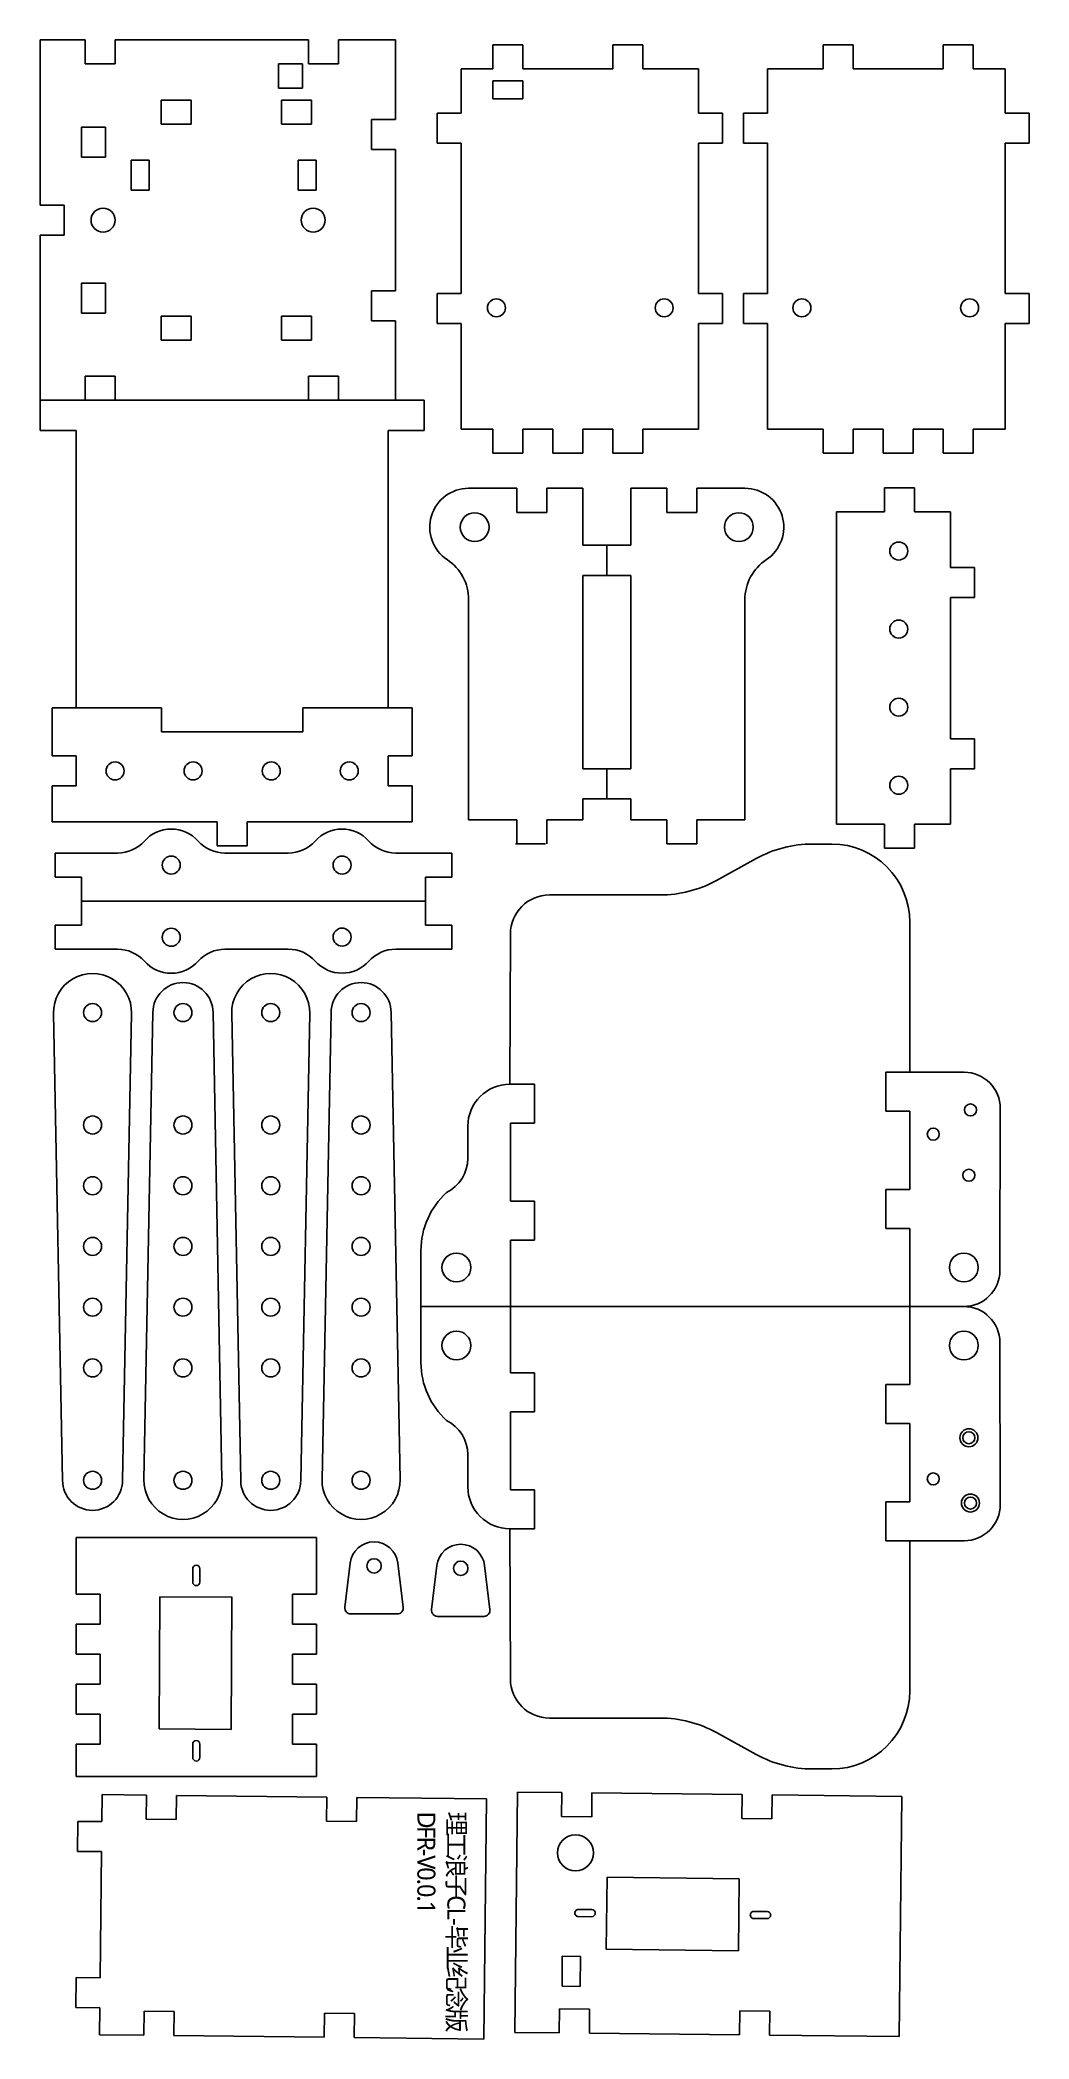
# Model space of a CAD drawing. Extents: x 335 to 500, y -28 to 305.
import ezdxf

# ---------------------------------------------------------------- set-up
doc = ezdxf.new("R2010")
doc.units = 0
doc.layers.add('Thin', color=4, linetype='Continuous', lineweight=25)
doc.styles.get("Standard").update_dxf_attribs({"font": 'txt.shx', "bigfont": 'gbcbig.shx'})

msp = doc.modelspace()

# ---------------------------------------------------------------- linework, layer by layer
at = {"color": 3}
for p, q in [((379.02, 300.73), (375.02, 300.73)), ((375.02, 300.73), (375.02, 296.73)), ((379.02, 296.73), (379.02, 300.73)), ((375.02, 296.73), (379.02, 296.73)), ((410.72, 294.93), (415.72, 294.93)), ((360.75, 47.97), (360.75, 50.17)), ((361.95, 50.17), (361.95, 47.97)), ((360.75, 18.77), (360.75, 20.97)), ((361.95, 20.97), (361.95, 18.77)), ((424.99, -6.54), (427.19, -6.55)), ((427.19, -7.75), (424.99, -7.74)), ((456.38, -8.07), (454.18, -8.06)), ((454.19, -6.86), (456.39, -6.87)), ((422.27, -19.34), (422.3, -14.34)), ((422.3, -14.34), (425.3, -14.36)), ((425.3, -14.36), (425.27, -19.36)), ((422.27, -19.34), (425.27, -19.36))]:
    msp.add_line(p, q, dxfattribs=at)
at = {"color": 4}
for p, q in [((475.94, 230.14), (480.94, 230.14)), ((364.82, 170.53), (369.82, 170.53)), ((475.94, 170.14), (480.94, 170.14)), ((386.09, 43.78), (386.98, 51.14)), ((395.82, 43.78), (394.92, 51.14)), ((400.53, 43.38), (401.42, 50.74)), ((410.25, 43.38), (409.36, 50.74)), ((387.08, 42.66), (394.82, 42.66)), ((401.52, 42.26), (409.26, 42.26))]:
    msp.add_line(p, q, dxfattribs=at)
at = {"color": 5}
msp.add_line((413.66, 104.87), (413.66, 82.83), dxfattribs=at)
at = {"color": 3}
for centre, radius in [((345.82, 274.73), 2), ((380.82, 274.73), 2), ((490.27, 126.58), 1), ((484.08, 122.55), 1), ((490, 115.7), 1), ((490, 72), 1), ((484.08, 65.15), 1), ((490.27, 61.13), 1), ((390.95, 50.66), 1.2), ((405.39, 50.26), 1.2)]:
    msp.add_circle(centre, radius, dxfattribs=at)
at = {"color": 4}
for centre, radius, start, end in [((390.95, 50.66), 4, 6.9181, 173.0819), ((405.39, 50.26), 4, 6.9181, 173.0819), ((387.08, 43.66), 1, 173.0819, 270), ((394.82, 43.66), 1, 270, 6.9181), ((401.52, 43.26), 1, 173.0819, 270), ((409.26, 43.26), 1, 270, 6.9181)]:
    msp.add_arc(centre, radius, start, end, dxfattribs=at)
at = {"color": 3}
for centre, start, end in [((361.35, 50.17), 0, 180), ((361.35, 47.97), 180, 0), ((361.35, 20.97), 0, 180), ((361.35, 18.77), 180, 0), ((424.99, -7.14), 89.6872, 269.6872), ((427.19, -7.15), 269.6872, 89.6872), ((454.19, -7.46), 89.6872, 269.6872), ((456.39, -7.47), 269.6872, 89.6872)]:
    msp.add_arc(centre, 0.6, start, end, dxfattribs=at)
at = {"layer": 'Thin'}
for p, q in [((335.32, 304.73), (342.82, 304.73)), ((335.32, 277.23), (335.32, 304.73)), ((342.82, 300.73), (342.82, 304.73)), ((347.82, 304.73), (347.82, 300.73)), ((347.82, 304.73), (380.02, 304.73)), ((380.02, 300.73), (380.02, 304.73)), ((385.02, 304.73), (385.02, 300.73)), ((385.02, 304.73), (394.52, 304.73)), ((394.52, 291.5), (394.52, 304.73)), ((415.72, 303.93), (410.72, 303.93)), ((410.72, 303.93), (410.72, 299.93)), ((415.72, 299.93), (415.72, 303.93)), ((430.72, 299.93), (430.72, 303.93)), ((430.72, 303.93), (435.72, 303.93)), ((435.72, 303.93), (435.72, 299.93)), ((470.73, 303.93), (465.73, 303.93)), ((465.73, 303.93), (465.73, 299.93)), ((470.73, 299.93), (470.73, 303.93)), ((485.73, 299.93), (485.73, 303.93)), ((485.73, 303.93), (490.73, 303.93)), ((490.73, 303.93), (490.73, 299.93)), ((347.82, 300.73), (342.82, 300.73)), ((385.02, 300.73), (380.02, 300.73)), ((405.44, 299.93), (405.44, 292.53)), ((410.72, 299.93), (405.44, 299.93)), ((430.72, 299.93), (415.72, 299.93)), ((444.98, 299.93), (435.72, 299.93)), ((444.98, 299.93), (444.98, 292.53)), ((456.48, 299.93), (456.48, 292.53)), ((456.48, 299.93), (465.73, 299.93)), ((470.73, 299.93), (485.73, 299.93)), ((490.73, 299.93), (496.02, 299.93)), ((496.02, 299.93), (496.02, 292.53)), ((390.52, 291.5), (394.52, 291.5)), ((390.52, 291.5), (390.52, 286.5)), ((401.44, 287.53), (401.44, 292.53)), ((401.44, 292.53), (405.44, 292.53)), ((448.98, 292.53), (444.98, 292.53)), ((448.98, 287.53), (448.98, 292.53)), ((452.48, 287.53), (452.48, 292.53)), ((452.48, 292.53), (456.48, 292.53)), ((500.02, 292.53), (496.02, 292.53)), ((500.02, 287.53), (500.02, 292.53)), ((390.52, 286.5), (394.52, 286.5)), ((394.52, 262.95), (394.52, 286.5)), ((405.44, 287.53), (401.44, 287.53)), ((405.44, 287.53), (405.44, 262.53)), ((444.98, 287.53), (448.98, 287.53)), ((444.98, 287.53), (444.98, 262.53)), ((456.48, 287.53), (452.48, 287.53)), ((456.48, 287.53), (456.48, 262.53)), ((496.02, 287.53), (500.02, 287.53)), ((496.02, 287.53), (496.02, 262.53)), ((339.32, 277.23), (335.32, 277.23)), ((339.32, 277.23), (339.32, 272.23)), ((335.32, 244.73), (335.32, 272.23)), ((339.32, 272.23), (335.32, 272.23)), ((390.52, 262.95), (394.52, 262.95)), ((390.52, 257.95), (390.52, 262.95)), ((401.44, 257.53), (401.44, 262.53)), ((401.44, 262.53), (405.44, 262.53)), ((448.98, 262.53), (444.98, 262.53)), ((448.98, 257.53), (448.98, 262.53)), ((452.48, 257.53), (452.48, 262.53)), ((452.48, 262.53), (456.48, 262.53)), ((500.02, 262.53), (496.02, 262.53)), ((500.02, 257.53), (500.02, 262.53)), ((390.52, 257.95), (394.52, 257.95)), ((394.52, 244.73), (394.52, 257.95)), ((405.44, 257.53), (401.44, 257.53)), ((405.44, 257.53), (405.44, 239.93)), ((444.98, 257.53), (448.98, 257.53)), ((444.98, 257.53), (444.98, 239.93)), ((456.48, 257.53), (452.48, 257.53)), ((456.48, 257.53), (456.48, 239.93)), ((496.02, 257.53), (500.02, 257.53)), ((496.02, 257.53), (496.02, 239.93)), ((342.82, 248.73), (342.82, 244.73)), ((347.82, 248.73), (342.82, 248.73)), ((347.82, 244.73), (347.82, 248.73)), ((380.02, 248.73), (380.02, 244.73)), ((385.02, 248.73), (380.02, 248.73)), ((385.02, 244.73), (385.02, 248.73)), ((335.32, 239.73), (335.32, 244.73)), ((335.32, 244.73), (399.32, 244.73)), ((399.32, 239.73), (399.32, 244.73)), ((341.32, 239.73), (335.32, 239.73)), ((341.32, 193.53), (341.32, 239.73)), ((393.32, 193.53), (393.32, 239.73)), ((393.32, 239.73), (399.32, 239.73)), ((405.44, 239.93), (410.72, 239.93)), ((410.72, 235.93), (410.72, 239.93)), ((415.72, 239.93), (415.72, 235.93)), ((415.72, 239.93), (420.72, 239.93)), ((420.72, 235.93), (420.72, 239.93)), ((425.72, 239.93), (425.72, 235.93)), ((425.72, 239.93), (430.72, 239.93)), ((430.72, 239.93), (430.72, 235.93)), ((435.72, 235.93), (435.72, 239.93)), ((444.98, 239.93), (435.72, 239.93)), ((456.48, 239.93), (465.73, 239.93)), ((465.73, 235.93), (465.73, 239.93)), ((470.73, 239.93), (470.73, 235.93)), ((475.73, 239.93), (470.73, 239.93)), ((475.73, 239.93), (475.73, 235.93)), ((480.73, 235.93), (480.73, 239.93)), ((485.73, 239.93), (480.73, 239.93)), ((485.73, 239.93), (485.73, 235.93)), ((496.02, 239.93), (490.73, 239.93)), ((490.73, 235.93), (490.73, 239.93)), ((415.72, 235.93), (410.72, 235.93)), ((425.72, 235.93), (420.72, 235.93)), ((430.72, 235.93), (435.72, 235.93)), ((470.73, 235.93), (465.73, 235.93)), ((475.73, 235.93), (480.73, 235.93)), ((485.73, 235.93), (490.73, 235.93)), ((406.7, 230.08), (414.7, 230.08)), ((414.7, 226.08), (414.7, 230.08)), ((419.7, 230.08), (419.7, 226.08)), ((419.7, 230.08), (425.7, 230.08)), ((425.7, 220.59), (425.7, 230.08)), ((439.7, 230.08), (433.7, 230.08)), ((433.7, 220.59), (433.7, 230.08)), ((439.7, 230.08), (439.7, 226.08)), ((444.7, 226.08), (444.7, 230.08)), ((452.7, 230.08), (444.7, 230.08)), ((475.94, 230.14), (475.94, 226.14)), ((480.94, 226.14), (480.94, 230.14)), ((419.7, 226.08), (414.7, 226.08)), ((439.7, 226.08), (444.7, 226.08)), ((467.94, 174.14), (467.94, 226.14)), ((467.94, 226.14), (475.94, 226.14)), ((480.94, 226.14), (486.94, 226.14)), ((486.94, 226.14), (486.94, 216.92)), ((433.7, 220.59), (425.7, 220.59)), ((429.7, 220.59), (429.7, 215.59)), ((490.94, 216.92), (486.94, 216.92)), ((490.94, 216.92), (490.94, 211.92)), ((433.7, 215.59), (425.7, 215.59)), ((425.7, 183.39), (425.7, 215.59)), ((433.7, 183.39), (433.7, 215.59)), ((406.7, 174.89), (406.7, 211.54)), ((452.7, 174.89), (452.7, 211.54)), ((490.94, 211.92), (486.94, 211.92)), ((486.94, 211.92), (486.94, 188.37)), ((337.32, 185.53), (337.32, 193.53)), ((337.32, 193.53), (355.54, 193.53)), ((355.54, 193.53), (355.54, 189.53)), ((379.09, 193.53), (379.09, 189.53)), ((379.09, 193.53), (397.32, 193.53)), ((397.32, 193.53), (397.32, 185.53)), ((355.54, 189.53), (379.09, 189.53)), ((490.94, 188.37), (486.94, 188.37)), ((490.94, 183.37), (490.94, 188.37)), ((337.32, 185.53), (341.32, 185.53)), ((341.32, 185.53), (341.32, 180.53)), ((397.32, 185.53), (393.32, 185.53)), ((393.32, 185.53), (393.32, 180.53)), ((433.7, 183.39), (425.7, 183.39)), ((429.7, 183.39), (429.7, 178.39)), ((490.94, 183.37), (486.94, 183.37)), ((486.94, 183.37), (486.94, 174.14)), ((341.32, 180.53), (337.32, 180.53)), ((337.32, 174.53), (337.32, 180.53)), ((393.32, 180.53), (397.32, 180.53)), ((397.32, 180.53), (397.32, 174.53)), ((433.7, 178.39), (425.7, 178.39)), ((425.7, 174.89), (425.7, 178.39)), ((433.7, 174.89), (433.7, 178.39)), ((337.32, 174.53), (364.82, 174.53)), ((364.82, 170.53), (364.82, 174.53)), ((369.82, 170.53), (369.82, 174.53)), ((369.82, 174.53), (397.32, 174.53)), ((406.7, 174.89), (414.7, 174.89)), ((414.7, 170.89), (414.7, 174.89)), ((419.7, 174.89), (419.7, 170.89)), ((419.7, 174.89), (425.7, 174.89)), ((439.7, 174.89), (433.7, 174.89)), ((439.7, 174.89), (439.7, 170.89)), ((444.7, 170.89), (444.7, 174.89)), ((452.7, 174.89), (444.7, 174.89)), ((467.94, 174.14), (475.94, 174.14)), ((475.94, 170.14), (475.94, 174.14)), ((480.94, 174.14), (480.94, 170.14)), ((480.94, 174.14), (486.94, 174.14)), ((419.52, 170.89), (414.52, 170.89)), ((439.7, 170.89), (444.7, 170.89)), ((463.99, 170.85), (467.16, 170.85)), ((337.82, 169.35), (337.82, 165.35)), ((337.82, 169.35), (348.23, 169.35)), ((366.12, 169.35), (376.67, 169.35)), ((394.56, 169.35), (403.92, 169.35)), ((403.92, 169.35), (403.92, 165.35)), ((454.58, 168.44), (447.96, 164.79)), ((337.82, 165.35), (342.22, 165.35)), ((342.22, 165.35), (342.22, 161.35)), ((403.92, 165.35), (399.52, 165.35)), ((399.52, 165.35), (399.52, 161.35)), ((342.22, 157.34), (342.22, 161.35)), ((399.52, 157.35), (399.52, 161.35)), ((420.16, 162.37), (438.56, 162.37)), ((337.82, 157.34), (342.22, 157.34)), ((337.82, 153.34), (337.82, 157.34)), ((403.92, 157.35), (399.52, 157.35)), ((403.92, 153.35), (403.92, 157.35)), ((480.16, 157.85), (480.16, 132.85)), ((337.82, 153.34), (348.23, 153.34)), ((366.12, 153.34), (376.67, 153.35)), ((394.56, 153.35), (403.92, 153.35)), ((413.66, 155.87), (413.56, 130.87)), ((339.07, 64.91), (337.58, 142.66)), ((349.07, 64.91), (350.57, 142.66)), ((354.13, 142.79), (352.63, 65.04)), ((364.13, 142.79), (365.62, 65.04)), ((368.74, 64.91), (367.24, 142.66)), ((378.74, 64.91), (380.23, 142.66)), ((383.79, 142.79), (382.3, 65.04)), ((393.79, 142.79), (395.29, 65.04)), ((476.16, 126.35), (476.16, 132.85)), ((476.16, 132.85), (480.16, 132.85)), ((476.16, 132.85), (489.23, 132.85)), ((495.17, 99.84), (495.23, 126.84)), ((406.56, 118.53), (406.56, 123.87)), ((480.16, 126.35), (476.16, 126.35)), ((480.16, 113.35), (480.16, 126.35)), ((480.16, 113.35), (476.16, 113.35)), ((476.16, 113.35), (476.16, 106.85)), ((476.16, 106.85), (480.16, 106.85)), ((480.16, 80.85), (480.16, 106.85)), ((398.76, 84.52), (398.76, 103.18)), ((495.17, 87.87), (495.23, 60.87)), ((476.16, 74.35), (476.16, 80.85)), ((476.16, 80.85), (480.16, 80.85)), ((480.16, 74.35), (476.16, 74.35)), ((480.16, 74.35), (480.16, 61.35)), ((406.56, 69.18), (406.56, 63.83)), ((480.16, 61.35), (476.16, 61.35)), ((476.16, 61.35), (476.16, 54.85)), ((413.66, 31.83), (413.56, 56.83)), ((341.35, 55.37), (341.35, 45.97)), ((341.35, 55.37), (381.35, 55.37)), ((381.35, 55.37), (381.35, 45.97)), ((476.16, 54.85), (480.16, 54.85)), ((476.16, 54.85), (489.23, 54.85)), ((480.16, 29.85), (480.16, 54.85)), ((345.35, 45.97), (341.35, 45.97)), ((345.35, 40.97), (345.35, 45.97)), ((377.35, 40.97), (377.35, 45.97)), ((377.35, 45.97), (381.35, 45.97)), ((341.35, 40.97), (345.35, 40.97)), ((341.35, 35.97), (341.35, 40.97)), ((381.35, 40.97), (377.35, 40.97)), ((381.35, 35.97), (381.35, 40.97)), ((341.35, 35.97), (345.35, 35.97)), ((345.35, 35.97), (345.35, 30.97)), ((381.35, 35.97), (377.35, 35.97)), ((377.35, 35.97), (377.35, 30.97)), ((345.35, 30.97), (341.35, 30.97)), ((341.35, 25.97), (341.35, 30.97)), ((377.35, 30.97), (381.35, 30.97)), ((381.35, 25.97), (381.35, 30.97)), ((341.35, 25.97), (345.35, 25.97)), ((345.35, 25.97), (345.35, 20.97)), ((381.35, 25.97), (377.35, 25.97)), ((377.35, 25.97), (377.35, 20.97)), ((420.16, 25.33), (438.56, 25.33)), ((341.35, 15.57), (341.35, 20.97)), ((345.35, 20.97), (341.35, 20.97)), ((377.35, 20.97), (381.35, 20.97)), ((381.35, 15.57), (381.35, 20.97)), ((454.58, 19.27), (447.96, 22.91)), ((463.99, 16.85), (467.16, 16.85)), ((381.35, 15.57), (341.35, 15.57)), ((345.61, 8.08), (345.66, 12.58)), ((345.66, 12.58), (353.06, 12.5)), ((353.02, 8.5), (353.06, 12.5)), ((358.06, 12.45), (358.02, 8.45)), ((358.06, 12.45), (383.06, 12.17)), ((383.02, 8.17), (383.06, 12.17)), ((388.06, 12.12), (388.02, 8.12)), ((388.06, 12.12), (409.66, 11.88)), ((409.22, -28.12), (409.66, 11.88)), ((414.4, -27.01), (414.84, 12.99)), ((414.84, 12.99), (422.24, 12.91)), ((422.19, 8.91), (422.24, 12.91)), ((427.24, 12.86), (427.19, 8.86)), ((427.24, 12.86), (452.24, 12.58)), ((452.19, 8.58), (452.24, 12.58)), ((457.24, 12.53), (457.19, 8.53)), ((457.24, 12.53), (478.83, 12.29)), ((478.4, -27.71), (478.83, 12.29)), ((341.56, 3.13), (341.61, 8.12)), ((345.61, 8.08), (341.61, 8.12)), ((358.02, 8.45), (353.02, 8.5)), ((388.02, 8.12), (383.02, 8.17)), ((427.19, 8.86), (422.19, 8.91)), ((457.19, 8.53), (452.19, 8.58)), ((345.56, 3.08), (341.56, 3.13)), ((345.56, 3.08), (345.33, -17.92)), ((341.33, -17.87), (341.28, -22.87)), ((345.33, -17.92), (341.33, -17.87)), ((345.28, -22.92), (341.28, -22.87)), ((345.28, -22.92), (345.23, -27.42)), ((421.85, -23.09), (421.8, -27.09)), ((426.84, -23.14), (421.85, -23.09)), ((426.8, -27.14), (426.84, -23.14)), ((352.67, -23.5), (352.63, -27.5)), ((357.67, -23.55), (352.67, -23.5)), ((357.63, -27.55), (357.67, -23.55)), ((382.67, -23.83), (382.62, -27.83)), ((387.67, -23.88), (382.67, -23.83)), ((387.62, -27.88), (387.67, -23.88)), ((451.84, -23.42), (451.8, -27.42)), ((456.84, -23.47), (451.84, -23.42)), ((456.8, -27.47), (456.84, -23.47)), ((345.23, -27.42), (352.63, -27.5)), ((357.63, -27.55), (382.62, -27.83)), ((387.62, -27.88), (409.22, -28.12)), ((414.4, -27.01), (421.8, -27.09)), ((426.8, -27.14), (451.8, -27.42)), ((456.8, -27.47), (478.4, -27.71))]:
    msp.add_line(p, q, dxfattribs=at)
at = {"layer": 'Thin', "color": 3}
for p, q in [((415.72, 297.93), (410.72, 297.93)), ((410.72, 297.93), (410.72, 294.93)), ((415.72, 294.93), (415.72, 297.93)), ((360.52, 294.73), (355.52, 294.73)), ((355.52, 294.73), (355.52, 290.73)), ((360.52, 290.73), (360.52, 294.73)), ((375.52, 290.73), (375.52, 294.73)), ((375.52, 294.73), (380.52, 294.73)), ((380.52, 294.73), (380.52, 290.73)), ((346.23, 290.23), (342.23, 290.23)), ((342.23, 285.23), (342.23, 290.23)), ((346.23, 290.23), (346.23, 285.23)), ((360.52, 290.73), (355.52, 290.73)), ((380.52, 290.73), (375.52, 290.73)), ((346.23, 285.23), (342.23, 285.23)), ((353.52, 284.73), (350.52, 284.73)), ((350.52, 284.73), (350.52, 279.73)), ((353.52, 279.73), (353.52, 284.73)), ((378.32, 284.73), (381.32, 284.73)), ((378.32, 279.73), (378.32, 284.73)), ((381.32, 284.73), (381.32, 279.73)), ((350.52, 279.73), (353.52, 279.73)), ((381.32, 279.73), (378.32, 279.73)), ((342.23, 264.23), (342.23, 259.23)), ((346.23, 264.23), (342.23, 264.23)), ((346.23, 264.23), (346.23, 259.23)), ((346.23, 259.23), (342.23, 259.23)), ((355.52, 254.73), (355.52, 258.73)), ((355.52, 258.73), (360.52, 258.73)), ((360.52, 258.73), (360.52, 254.73)), ((375.52, 258.73), (375.52, 254.73)), ((380.52, 258.73), (375.52, 258.73)), ((380.52, 254.73), (380.52, 258.73)), ((360.52, 254.73), (355.52, 254.73)), ((375.52, 254.73), (380.52, 254.73)), ((355.17, 23.51), (355.3, 45.51)), ((355.3, 45.51), (367.3, 45.44)), ((367.17, 23.44), (367.29, 45.44)), ((367.17, 23.44), (355.17, 23.51)), ((429.62, -13.17), (429.75, -1.17)), ((451.75, -1.42), (429.75, -1.17)), ((451.75, -1.42), (451.62, -13.42)), ((451.62, -13.42), (429.62, -13.17))]:
    msp.add_line(p, q, dxfattribs=at)
at = {"layer": 'Thin', "color": 5}
for p, q in [((399.52, 161.35), (342.22, 161.34)), ((417.66, 130.87), (413.56, 130.87)), ((417.66, 124.37), (417.66, 130.87)), ((413.66, 124.37), (417.66, 124.37)), ((413.66, 111.37), (413.66, 124.37)), ((413.66, 111.37), (417.66, 111.37)), ((413.66, 111.37), (417.66, 111.37)), ((417.66, 111.37), (417.66, 104.87)), ((417.66, 111.37), (417.66, 104.87)), ((417.66, 104.87), (413.66, 104.87)), ((417.66, 104.87), (413.66, 104.87)), ((489.17, 93.85), (398.76, 93.85)), ((417.66, 82.83), (413.66, 82.83)), ((417.66, 76.33), (417.66, 82.83)), ((413.66, 76.33), (417.66, 76.33)), ((413.66, 76.33), (413.66, 63.33)), ((413.66, 63.33), (417.66, 63.33)), ((417.66, 63.33), (417.66, 56.83)), ((417.66, 56.83), (413.56, 56.83))]:
    msp.add_line(p, q, dxfattribs=at)
at = {"layer": 'Thin', "color": 3}
for centre, radius in [((411.32, 260.13), 1.5), ((439.26, 260.13), 1.5), ((462.19, 260.13), 1.5), ((490.13, 260.13), 1.5), ((407.7, 223.61), 2.4), ((451.7, 223.61), 2.4), ((478.33, 219.64), 1.5), ((478.33, 206.64), 1.5), ((478.33, 193.64), 1.5), ((347.82, 183.03), 1.5), ((360.82, 183.03), 1.5), ((373.82, 183.03), 1.5), ((386.82, 183.03), 1.5), ((478.33, 180.64), 1.5), ((357.17, 167.35), 1.5), ((385.62, 167.35), 1.5), ((357.17, 155.34), 1.5), ((385.62, 155.35), 1.5), ((344.07, 142.79), 1.5), ((359.13, 142.79), 1.5), ((373.74, 142.79), 1.5), ((388.79, 142.79), 1.5), ((344.07, 124.07), 1.5), ((359.13, 124.07), 1.5), ((373.74, 124.07), 1.5), ((388.79, 124.07), 1.5), ((344.07, 113.96), 1.5), ((359.13, 113.96), 1.5), ((373.74, 113.96), 1.5), ((388.79, 113.96), 1.5), ((344.07, 103.85), 1.5), ((359.13, 103.85), 1.5), ((373.74, 103.85), 1.5), ((388.79, 103.85), 1.5), ((404.66, 100.35), 2.4), ((489.16, 100.35), 2.4), ((344.07, 93.74), 1.5), ((359.13, 93.74), 1.5), ((373.74, 93.74), 1.5), ((388.79, 93.74), 1.5), ((404.66, 87.35), 2.4), ((489.16, 87.35), 2.4), ((344.07, 83.63), 1.5), ((359.13, 83.63), 1.5), ((373.74, 83.63), 1.5), ((388.79, 83.63), 1.5), ((490, 72), 1.5), ((344.07, 64.91), 1.5), ((359.13, 64.91), 1.5), ((373.74, 64.91), 1.5), ((388.79, 64.91), 1.5), ((490.27, 61.13), 1.5), ((424.5, 2.88), 3)]:
    msp.add_circle(centre, radius, dxfattribs=at)
at = {"layer": 'Thin'}
for centre, radius, start, end in [((406.7, 223.61), 6.48, 90, 236.4527), ((452.7, 223.61), 6.48, 303.5473, 90), ((398.7, 211.54), 8, 0, 56.4527), ((460.7, 211.54), 8, 123.5473, 180), ((357.17, 167.35), 6, 41.8103, 138.1897), ((385.62, 167.35), 6, 41.8103, 138.1897), ((348.23, 175.35), 6, 270, 318.1897), ((366.12, 175.35), 6, 221.8103, 270), ((376.67, 175.35), 6, 270, 318.1897), ((394.56, 175.35), 6, 221.8103, 270), ((463.99, 151.35), 19.5, 90, 118.8264), ((467.16, 157.85), 13, 360, 90), ((438.56, 181.87), 19.5, 270, 298.8264), ((420.16, 155.87), 6.5, 90, 180), ((348.23, 147.34), 6, 41.8103, 90), ((366.12, 147.34), 6, 90, 138.1897), ((376.67, 147.35), 6, 41.8103, 90), ((394.56, 147.35), 6, 90, 138.1897), ((357.17, 155.34), 6, 221.8103, 318.1897), ((385.62, 155.35), 6, 221.8103, 318.1897), ((344.07, 142.79), 6.5, 358.8983, 181.1017), ((359.13, 142.79), 5, 0, 180), ((373.74, 142.79), 6.5, 358.8983, 181.1017), ((388.79, 142.79), 5, 0, 180), ((413.56, 123.87), 7, 90, 180), ((489.23, 126.85), 6, 359.8725, 90), ((400.15, 118.54), 6.41, 296.5194, 359.8811), ((411.84, 103.15), 13.08, 132.4214, 179.8513), ((489.17, 99.85), 6, 270, 359.8725), ((489.17, 87.85), 6, 0.1275, 90), ((411.84, 84.55), 13.08, 180.1487, 227.5786), ((400.15, 69.16), 6.41, 0.1189, 63.4806), ((344.07, 64.91), 5, 180, 0), ((359.13, 64.91), 6.5, 178.8983, 1.1017), ((373.74, 64.91), 5, 180, 0), ((388.79, 64.91), 6.5, 178.8983, 1.1017), ((413.56, 63.83), 7, 180, 270), ((489.23, 60.85), 6, 270, 0.1275), ((420.16, 31.83), 6.5, 180, 270), ((467.16, 29.85), 13, 270, 360), ((438.56, 5.83), 19.5, 61.1736, 90), ((463.99, 36.35), 19.5, 241.1736, 270)]:
    msp.add_arc(centre, radius, start, end, dxfattribs=at)

# ---------------------------------------------------------------- texts
at = {"color": 3, "insert": (406.16, 9.76), "char_height": 3, "attachment_point": 1, "rotation": 270}
msp.add_mtext_dynamic_manual_height_columns('{\\fMicrosoft YaHei Light|b0|i0|c134|p34;\\T0.75;\\C1;理工浪子CL-毕业纪念版\\PDFR-V0.0.1}', width=42.7892, gutter_width=17.5, heights=[0], dxfattribs=at)

doc.saveas('drawing.dxf')
